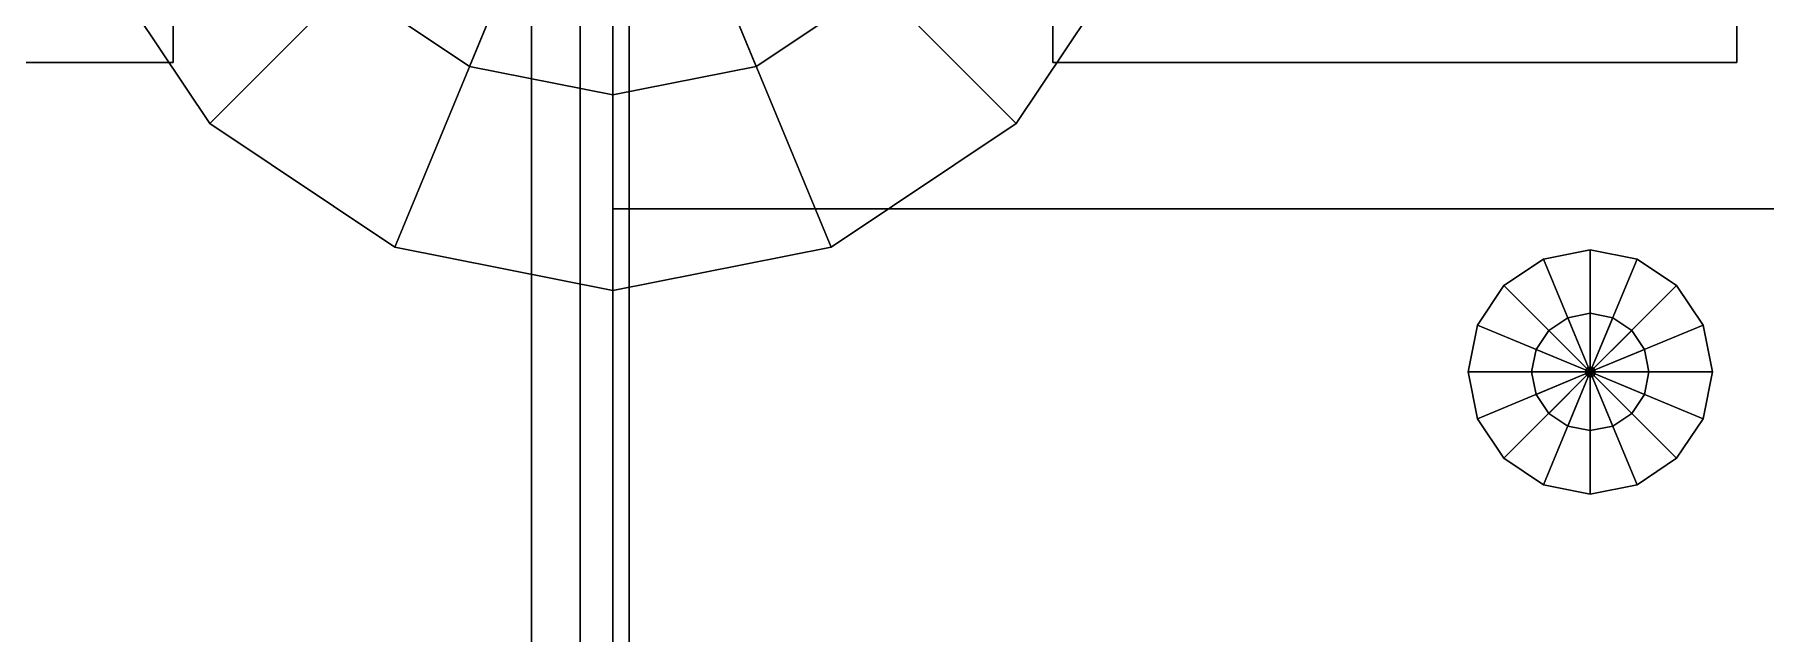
# Model space of a CAD drawing. Header units: millimetres. Extents: x -8000 to 18500, y -500 to 32500.
# Drawn here: x 1245 to 2307, y 10640 to 11007 of the extents above; entities that cross this region are included whole.
import ezdxf

# ---------------------------------------------------------------- set-up
doc = ezdxf.new("R2010")
doc.units = ezdxf.units.MM
for name, color, linetype in [('3D-CANOPY', 7, 'Continuous'), ('3D-FURNITURE', 7, 'Continuous'), ('3D-LIGHTS', 7, 'Continuous'), ('3D-PERGOLA', 7, 'Continuous'), ('3D-SITE', 7, 'Continuous'), ('3D-SLABS', 7, 'Continuous'), ('3D-STAIRS', 7, 'Continuous')]:
    doc.layers.add(name, color=color, linetype=linetype)

msp = doc.modelspace()

# ---------------------------------------------------------------- linework, layer by layer
at = {"layer": '3D-CANOPY', "color": 7}
for points in [[(1580, 10000, 3400), (1580, 11630, 3400), (5020, 11630, 3400), (5020, 10000, 3400)], [(1580, 10000, 3400), (1580, 10000, 3425), (1580, 11630, 3425), (1580, 11630, 3400)], [(1580, 10000, 3425), (5020, 10000, 3425), (5020, 11630, 3425), (1580, 11630, 3425)], [(1600, 10000, 3400), (1600, 11600, 3400), (5000, 11600, 3400), (5000, 10000, 3400)], [(1600, 10000, 3400), (1600, 10000, 3530), (1600, 11600, 3530), (1600, 11600, 3400)], [(1600, 10000, 3530), (5000, 10000, 3530), (5000, 11600, 3530), (1600, 11600, 3530)]]:
    msp.add_3dface(points, dxfattribs=at)
at = {"layer": '3D-FURNITURE', "color": 7}
for points in [[(910, 10990, 4360), (910, 11410, 4360), (1330, 11410, 4360), (1330, 10990, 4360)], [(910, 10990, 4400), (1330, 10990, 4400), (1330, 11410, 4400), (910, 11410, 4400)], [(1330, 10990, 4360), (1330, 11410, 4360), (1330, 11410, 4400), (1330, 10990, 4400)], [(1870, 10990, 4360), (1870, 11410, 4360), (2290, 11410, 4360), (2290, 10990, 4360)], [(1870, 10990, 4360), (1870, 10990, 4400), (1870, 11410, 4400), (1870, 11410, 4360)], [(1870, 10990, 4400), (2290, 10990, 4400), (2290, 11410, 4400), (1870, 11410, 4400)], [(2290, 10990, 4360), (2290, 11410, 4360), (2290, 11410, 4400), (2290, 10990, 4400)], [(1600, 11200, 4670), (1276.6, 11066.1, 4670), (1352.5, 10952.5, 4670), (1600, 11200, 4670)], [(1600, 11200, 4638), (1352.5, 10952.5, 4638), (1276.6, 11066.1, 4638), (1600, 11200, 4638)], [(1600, 11200, 4670), (1352.5, 10952.5, 4670), (1466.1, 10876.6, 4670), (1600, 11200, 4670)], [(1600, 11200, 4638), (1466.1, 10876.6, 4638), (1352.5, 10952.5, 4638), (1600, 11200, 4638)], [(1600, 11200, 3968), (1437.4, 11037.4, 3968), (1512, 10987.5, 3968), (1600, 11200, 3968)], [(1600, 11200, 3950), (1512, 10987.5, 3950), (1437.4, 11037.4, 3950), (1600, 11200, 3950)], [(1600, 11200, 4670), (1466.1, 10876.6, 4670), (1600, 10850, 4670), (1600, 11200, 4670)], [(1600, 11200, 4638), (1600, 10850, 4638), (1466.1, 10876.6, 4638), (1600, 11200, 4638)], [(1600, 11200, 3968), (1512, 10987.5, 3968), (1600, 10970, 3968), (1600, 11200, 3968)], [(1600, 11200, 3950), (1600, 10970, 3950), (1512, 10987.5, 3950), (1600, 11200, 3950)], [(1600, 11200, 3968), (1600, 10970, 3968), (1688, 10987.5, 3968), (1600, 11200, 3968)], [(1600, 11200, 3950), (1688, 10987.5, 3950), (1600, 10970, 3950), (1600, 11200, 3950)], [(1600, 11200, 3968), (1688, 10987.5, 3968), (1762.6, 11037.4, 3968), (1600, 11200, 3968)], [(1600, 11200, 3950), (1762.6, 11037.4, 3950), (1688, 10987.5, 3950), (1600, 11200, 3950)], [(1600, 11200, 4670), (1600, 10850, 4670), (1733.9, 10876.6, 4670), (1600, 11200, 4670)], [(1600, 11200, 4638), (1733.9, 10876.6, 4638), (1600, 10850, 4638), (1600, 11200, 4638)], [(1600, 11200, 4670), (1733.9, 10876.6, 4670), (1847.5, 10952.5, 4670), (1600, 11200, 4670)], [(1600, 11200, 4638), (1847.5, 10952.5, 4638), (1733.9, 10876.6, 4638), (1600, 11200, 4638)], [(1600, 11200, 4670), (1847.5, 10952.5, 4670), (1923.4, 11066.1, 4670), (1600, 11200, 4670)], [(1600, 11200, 4638), (1923.4, 11066.1, 4638), (1847.5, 10952.5, 4638), (1600, 11200, 4638)], [(1276.6, 11066.1, 4638), (1352.5, 10952.5, 4638), (1352.5, 10952.5, 4670), (1276.6, 11066.1, 4670)], [(1847.5, 10952.5, 4638), (1923.4, 11066.1, 4638), (1923.4, 11066.1, 4670), (1847.5, 10952.5, 4670)], [(1437.4, 11037.4, 3950), (1512, 10987.5, 3950), (1512, 10987.5, 3968), (1437.4, 11037.4, 3968)], [(1688, 10987.5, 3950), (1762.6, 11037.4, 3950), (1762.6, 11037.4, 3968), (1688, 10987.5, 3968)], [(910, 10990, 4360), (1330, 10990, 4360), (1330, 10990, 4400), (910, 10990, 4400)], [(1512, 10987.5, 3950), (1600, 10970, 3950), (1600, 10970, 3968), (1512, 10987.5, 3968)], [(1600, 10970, 3950), (1688, 10987.5, 3950), (1688, 10987.5, 3968), (1600, 10970, 3968)], [(1870, 10990, 4360), (2290, 10990, 4360), (2290, 10990, 4400), (1870, 10990, 4400)], [(1352.5, 10952.5, 4638), (1466.1, 10876.6, 4638), (1466.1, 10876.6, 4670), (1352.5, 10952.5, 4670)], [(1733.9, 10876.6, 4638), (1847.5, 10952.5, 4638), (1847.5, 10952.5, 4670), (1733.9, 10876.6, 4670)], [(1466.1, 10876.6, 4638), (1600, 10850, 4638), (1600, 10850, 4670), (1466.1, 10876.6, 4670)], [(1600, 10850, 4638), (1733.9, 10876.6, 4638), (1733.9, 10876.6, 4670), (1600, 10850, 4670)]]:
    msp.add_3dface(points, dxfattribs=at)
at = {"layer": '3D-LIGHTS', "color": 7}
for points in [[(2171.3, 10869.3, 3390), (2147, 10853, 3390), (2147, 10853, 3402), (2171.3, 10869.3, 3402)], [(2200, 10800, 3402), (2171.3, 10869.3, 3402), (2147, 10853, 3402), (2200, 10800, 3402)], [(2200, 10800, 3390), (2147, 10853, 3390), (2171.3, 10869.3, 3390), (2200, 10800, 3390)], [(2200, 10875, 3390), (2171.3, 10869.3, 3390), (2171.3, 10869.3, 3402), (2200, 10875, 3402)], [(2200, 10800, 3402), (2200, 10875, 3402), (2171.3, 10869.3, 3402), (2200, 10800, 3402)], [(2200, 10800, 3390), (2171.3, 10869.3, 3390), (2200, 10875, 3390), (2200, 10800, 3390)], [(2228.7, 10869.3, 3390), (2200, 10875, 3390), (2200, 10875, 3402), (2228.7, 10869.3, 3402)], [(2200, 10800, 3402), (2228.7, 10869.3, 3402), (2200, 10875, 3402), (2200, 10800, 3402)], [(2200, 10800, 3390), (2200, 10875, 3390), (2228.7, 10869.3, 3390), (2200, 10800, 3390)], [(2200, 10800, 3402), (2253, 10853, 3402), (2228.7, 10869.3, 3402), (2200, 10800, 3402)], [(2200, 10800, 3390), (2228.7, 10869.3, 3390), (2253, 10853, 3390), (2200, 10800, 3390)], [(2253, 10853, 3390), (2228.7, 10869.3, 3390), (2228.7, 10869.3, 3402), (2253, 10853, 3402)], [(2147, 10853, 3390), (2130.7, 10828.7, 3390), (2130.7, 10828.7, 3402), (2147, 10853, 3402)], [(2200, 10800, 3402), (2147, 10853, 3402), (2130.7, 10828.7, 3402), (2200, 10800, 3402)], [(2200, 10800, 3390), (2130.7, 10828.7, 3390), (2147, 10853, 3390), (2200, 10800, 3390)], [(2200, 10800, 3402), (2269.3, 10828.7, 3402), (2253, 10853, 3402), (2200, 10800, 3402)], [(2200, 10800, 3390), (2253, 10853, 3390), (2269.3, 10828.7, 3390), (2200, 10800, 3390)], [(2269.3, 10828.7, 3390), (2253, 10853, 3390), (2253, 10853, 3402), (2269.3, 10828.7, 3402)], [(2130.7, 10828.7, 3390), (2125, 10800, 3390), (2125, 10800, 3402), (2130.7, 10828.7, 3402)], [(2200, 10800, 3402), (2130.7, 10828.7, 3402), (2125, 10800, 3402), (2200, 10800, 3402)], [(2200, 10800, 3390), (2125, 10800, 3390), (2130.7, 10828.7, 3390), (2200, 10800, 3390)], [(2186.2, 10833.3, 6510), (2174.5, 10825.5, 6510), (2174.5, 10825.5, 6550), (2186.2, 10833.3, 6550)], [(2200, 10800, 6550), (2186.2, 10833.3, 6550), (2174.5, 10825.5, 6550), (2200, 10800, 6550)], [(2200, 10800, 6510), (2174.5, 10825.5, 6510), (2186.2, 10833.3, 6510), (2200, 10800, 6510)], [(2200, 10836, 6510), (2186.2, 10833.3, 6510), (2186.2, 10833.3, 6550), (2200, 10836, 6550)], [(2200, 10800, 6550), (2200, 10836, 6550), (2186.2, 10833.3, 6550), (2200, 10800, 6550)], [(2200, 10800, 6510), (2186.2, 10833.3, 6510), (2200, 10836, 6510), (2200, 10800, 6510)], [(2213.8, 10833.3, 6510), (2200, 10836, 6510), (2200, 10836, 6550), (2213.8, 10833.3, 6550)], [(2200, 10800, 6550), (2213.8, 10833.3, 6550), (2200, 10836, 6550), (2200, 10800, 6550)], [(2200, 10800, 6510), (2200, 10836, 6510), (2213.8, 10833.3, 6510), (2200, 10800, 6510)], [(2200, 10800, 6550), (2225.5, 10825.5, 6550), (2213.8, 10833.3, 6550), (2200, 10800, 6550)], [(2200, 10800, 6510), (2213.8, 10833.3, 6510), (2225.5, 10825.5, 6510), (2200, 10800, 6510)], [(2200, 10800, 3402), (2275, 10800, 3402), (2269.3, 10828.7, 3402), (2200, 10800, 3402)], [(2200, 10800, 3390), (2269.3, 10828.7, 3390), (2275, 10800, 3390), (2200, 10800, 3390)], [(2225.5, 10825.5, 6510), (2213.8, 10833.3, 6510), (2213.8, 10833.3, 6550), (2225.5, 10825.5, 6550)], [(2275, 10800, 3390), (2269.3, 10828.7, 3390), (2269.3, 10828.7, 3402), (2275, 10800, 3402)], [(2174.5, 10825.5, 6510), (2166.7, 10813.8, 6510), (2166.7, 10813.8, 6550), (2174.5, 10825.5, 6550)], [(2200, 10800, 6550), (2174.5, 10825.5, 6550), (2166.7, 10813.8, 6550), (2200, 10800, 6550)], [(2200, 10800, 6510), (2166.7, 10813.8, 6510), (2174.5, 10825.5, 6510), (2200, 10800, 6510)], [(2200, 10800, 6550), (2233.3, 10813.8, 6550), (2225.5, 10825.5, 6550), (2200, 10800, 6550)], [(2200, 10800, 6510), (2225.5, 10825.5, 6510), (2233.3, 10813.8, 6510), (2200, 10800, 6510)], [(2233.3, 10813.8, 6510), (2225.5, 10825.5, 6510), (2225.5, 10825.5, 6550), (2233.3, 10813.8, 6550)], [(2166.7, 10813.8, 6510), (2164, 10800, 6510), (2164, 10800, 6550), (2166.7, 10813.8, 6550)], [(2200, 10800, 6550), (2166.7, 10813.8, 6550), (2164, 10800, 6550), (2200, 10800, 6550)], [(2200, 10800, 6510), (2164, 10800, 6510), (2166.7, 10813.8, 6510), (2200, 10800, 6510)], [(2200, 10800, 6550), (2236, 10800, 6550), (2233.3, 10813.8, 6550), (2200, 10800, 6550)], [(2200, 10800, 6510), (2233.3, 10813.8, 6510), (2236, 10800, 6510), (2200, 10800, 6510)], [(2236, 10800, 6510), (2233.3, 10813.8, 6510), (2233.3, 10813.8, 6550), (2236, 10800, 6550)], [(2125, 10800, 3390), (2130.7, 10771.3, 3390), (2130.7, 10771.3, 3402), (2125, 10800, 3402)], [(2200, 10800, 3402), (2125, 10800, 3402), (2130.7, 10771.3, 3402), (2200, 10800, 3402)], [(2200, 10800, 3390), (2130.7, 10771.3, 3390), (2125, 10800, 3390), (2200, 10800, 3390)], [(2200, 10800, 3402), (2130.7, 10771.3, 3402), (2147, 10747, 3402), (2200, 10800, 3402)], [(2200, 10800, 3390), (2147, 10747, 3390), (2130.7, 10771.3, 3390), (2200, 10800, 3390)], [(2200, 10800, 3402), (2147, 10747, 3402), (2171.3, 10730.7, 3402), (2200, 10800, 3402)], [(2200, 10800, 3390), (2171.3, 10730.7, 3390), (2147, 10747, 3390), (2200, 10800, 3390)], [(2164, 10800, 6510), (2166.7, 10786.2, 6510), (2166.7, 10786.2, 6550), (2164, 10800, 6550)], [(2200, 10800, 6550), (2164, 10800, 6550), (2166.7, 10786.2, 6550), (2200, 10800, 6550)], [(2200, 10800, 6510), (2166.7, 10786.2, 6510), (2164, 10800, 6510), (2200, 10800, 6510)], [(2200, 10800, 6550), (2166.7, 10786.2, 6550), (2174.5, 10774.5, 6550), (2200, 10800, 6550)], [(2200, 10800, 6510), (2174.5, 10774.5, 6510), (2166.7, 10786.2, 6510), (2200, 10800, 6510)], [(2200, 10800, 3402), (2171.3, 10730.7, 3402), (2200, 10725, 3402), (2200, 10800, 3402)], [(2200, 10800, 3390), (2200, 10725, 3390), (2171.3, 10730.7, 3390), (2200, 10800, 3390)], [(2200, 10800, 6550), (2174.5, 10774.5, 6550), (2186.2, 10766.7, 6550), (2200, 10800, 6550)], [(2200, 10800, 6510), (2186.2, 10766.7, 6510), (2174.5, 10774.5, 6510), (2200, 10800, 6510)], [(2200, 10800, 6550), (2186.2, 10766.7, 6550), (2200, 10764, 6550), (2200, 10800, 6550)], [(2200, 10800, 6510), (2200, 10764, 6510), (2186.2, 10766.7, 6510), (2200, 10800, 6510)], [(2197.2, 10801.1, 6550), (2197, 10800, 6550), (2197, 10800, 6780), (2197.2, 10801.1, 6780)], [(2200, 10800, 6780), (2197.2, 10801.1, 6780), (2197, 10800, 6780), (2200, 10800, 6780)], [(2200, 10800, 6550), (2197, 10800, 6550), (2197.2, 10801.1, 6550), (2200, 10800, 6550)], [(2197, 10800, 6550), (2197.2, 10798.9, 6550), (2197.2, 10798.9, 6780), (2197, 10800, 6780)], [(2200, 10800, 6780), (2197, 10800, 6780), (2197.2, 10798.9, 6780), (2200, 10800, 6780)], [(2200, 10800, 6550), (2197.2, 10798.9, 6550), (2197, 10800, 6550), (2200, 10800, 6550)], [(2197.9, 10802.1, 6550), (2197.2, 10801.1, 6550), (2197.2, 10801.1, 6780), (2197.9, 10802.1, 6780)], [(2200, 10800, 6780), (2197.9, 10802.1, 6780), (2197.2, 10801.1, 6780), (2200, 10800, 6780)], [(2200, 10800, 6550), (2197.2, 10801.1, 6550), (2197.9, 10802.1, 6550), (2200, 10800, 6550)], [(2200, 10800, 6780), (2197.2, 10798.9, 6780), (2197.9, 10797.9, 6780), (2200, 10800, 6780)], [(2200, 10800, 6550), (2197.9, 10797.9, 6550), (2197.2, 10798.9, 6550), (2200, 10800, 6550)], [(2197.2, 10798.9, 6550), (2197.9, 10797.9, 6550), (2197.9, 10797.9, 6780), (2197.2, 10798.9, 6780)], [(2198.9, 10802.8, 6550), (2197.9, 10802.1, 6550), (2197.9, 10802.1, 6780), (2198.9, 10802.8, 6780)], [(2200, 10800, 6780), (2198.9, 10802.8, 6780), (2197.9, 10802.1, 6780), (2200, 10800, 6780)], [(2200, 10800, 6550), (2197.9, 10802.1, 6550), (2198.9, 10802.8, 6550), (2200, 10800, 6550)], [(2200, 10800, 6780), (2197.9, 10797.9, 6780), (2198.9, 10797.2, 6780), (2200, 10800, 6780)], [(2200, 10800, 6550), (2198.9, 10797.2, 6550), (2197.9, 10797.9, 6550), (2200, 10800, 6550)], [(2197.9, 10797.9, 6550), (2198.9, 10797.2, 6550), (2198.9, 10797.2, 6780), (2197.9, 10797.9, 6780)], [(2200, 10803, 6550), (2198.9, 10802.8, 6550), (2198.9, 10802.8, 6780), (2200, 10803, 6780)], [(2200, 10800, 6780), (2200, 10803, 6780), (2198.9, 10802.8, 6780), (2200, 10800, 6780)], [(2200, 10800, 6550), (2198.9, 10802.8, 6550), (2200, 10803, 6550), (2200, 10800, 6550)], [(2200, 10800, 6780), (2198.9, 10797.2, 6780), (2200, 10797, 6780), (2200, 10800, 6780)], [(2200, 10800, 6550), (2200, 10797, 6550), (2198.9, 10797.2, 6550), (2200, 10800, 6550)], [(2198.9, 10797.2, 6550), (2200, 10797, 6550), (2200, 10797, 6780), (2198.9, 10797.2, 6780)], [(2201.1, 10802.8, 6550), (2200, 10803, 6550), (2200, 10803, 6780), (2201.1, 10802.8, 6780)], [(2200, 10800, 6780), (2201.1, 10802.8, 6780), (2200, 10803, 6780), (2200, 10800, 6780)], [(2200, 10800, 6550), (2200, 10803, 6550), (2201.1, 10802.8, 6550), (2200, 10800, 6550)], [(2200, 10800, 6780), (2202.1, 10802.1, 6780), (2201.1, 10802.8, 6780), (2200, 10800, 6780)], [(2200, 10800, 6550), (2201.1, 10802.8, 6550), (2202.1, 10802.1, 6550), (2200, 10800, 6550)], [(2200, 10800, 6780), (2202.8, 10801.1, 6780), (2202.1, 10802.1, 6780), (2200, 10800, 6780)], [(2200, 10800, 6550), (2202.1, 10802.1, 6550), (2202.8, 10801.1, 6550), (2200, 10800, 6550)], [(2200, 10800, 6780), (2203, 10800, 6780), (2202.8, 10801.1, 6780), (2200, 10800, 6780)], [(2200, 10800, 6550), (2202.8, 10801.1, 6550), (2203, 10800, 6550), (2200, 10800, 6550)], [(2200, 10800, 3402), (2200, 10725, 3402), (2228.7, 10730.7, 3402), (2200, 10800, 3402)], [(2200, 10800, 3390), (2228.7, 10730.7, 3390), (2200, 10725, 3390), (2200, 10800, 3390)], [(2200, 10800, 3402), (2228.7, 10730.7, 3402), (2253, 10747, 3402), (2200, 10800, 3402)], [(2200, 10800, 3390), (2253, 10747, 3390), (2228.7, 10730.7, 3390), (2200, 10800, 3390)], [(2200, 10800, 3402), (2253, 10747, 3402), (2269.3, 10771.3, 3402), (2200, 10800, 3402)], [(2200, 10800, 3390), (2269.3, 10771.3, 3390), (2253, 10747, 3390), (2200, 10800, 3390)], [(2200, 10800, 3402), (2269.3, 10771.3, 3402), (2275, 10800, 3402), (2200, 10800, 3402)], [(2200, 10800, 3390), (2275, 10800, 3390), (2269.3, 10771.3, 3390), (2200, 10800, 3390)], [(2200, 10800, 6780), (2200, 10797, 6780), (2201.1, 10797.2, 6780), (2200, 10800, 6780)], [(2200, 10800, 6550), (2201.1, 10797.2, 6550), (2200, 10797, 6550), (2200, 10800, 6550)], [(2200, 10800, 6780), (2201.1, 10797.2, 6780), (2202.1, 10797.9, 6780), (2200, 10800, 6780)], [(2200, 10800, 6550), (2202.1, 10797.9, 6550), (2201.1, 10797.2, 6550), (2200, 10800, 6550)], [(2200, 10800, 6780), (2202.1, 10797.9, 6780), (2202.8, 10798.9, 6780), (2200, 10800, 6780)], [(2200, 10800, 6550), (2202.8, 10798.9, 6550), (2202.1, 10797.9, 6550), (2200, 10800, 6550)], [(2200, 10800, 6780), (2202.8, 10798.9, 6780), (2203, 10800, 6780), (2200, 10800, 6780)], [(2200, 10800, 6550), (2203, 10800, 6550), (2202.8, 10798.9, 6550), (2200, 10800, 6550)], [(2200, 10800, 6550), (2200, 10764, 6550), (2213.8, 10766.7, 6550), (2200, 10800, 6550)], [(2200, 10800, 6510), (2213.8, 10766.7, 6510), (2200, 10764, 6510), (2200, 10800, 6510)], [(2200, 10800, 6550), (2213.8, 10766.7, 6550), (2225.5, 10774.5, 6550), (2200, 10800, 6550)], [(2200, 10800, 6510), (2225.5, 10774.5, 6510), (2213.8, 10766.7, 6510), (2200, 10800, 6510)], [(2200, 10800, 6550), (2225.5, 10774.5, 6550), (2233.3, 10786.2, 6550), (2200, 10800, 6550)], [(2200, 10800, 6510), (2233.3, 10786.2, 6510), (2225.5, 10774.5, 6510), (2200, 10800, 6510)], [(2200, 10800, 6550), (2233.3, 10786.2, 6550), (2236, 10800, 6550), (2200, 10800, 6550)], [(2200, 10800, 6510), (2236, 10800, 6510), (2233.3, 10786.2, 6510), (2200, 10800, 6510)], [(2200, 10797, 6550), (2201.1, 10797.2, 6550), (2201.1, 10797.2, 6780), (2200, 10797, 6780)], [(2202.1, 10802.1, 6550), (2201.1, 10802.8, 6550), (2201.1, 10802.8, 6780), (2202.1, 10802.1, 6780)], [(2201.1, 10797.2, 6550), (2202.1, 10797.9, 6550), (2202.1, 10797.9, 6780), (2201.1, 10797.2, 6780)], [(2202.8, 10801.1, 6550), (2202.1, 10802.1, 6550), (2202.1, 10802.1, 6780), (2202.8, 10801.1, 6780)], [(2202.1, 10797.9, 6550), (2202.8, 10798.9, 6550), (2202.8, 10798.9, 6780), (2202.1, 10797.9, 6780)], [(2203, 10800, 6550), (2202.8, 10801.1, 6550), (2202.8, 10801.1, 6780), (2203, 10800, 6780)], [(2202.8, 10798.9, 6550), (2203, 10800, 6550), (2203, 10800, 6780), (2202.8, 10798.9, 6780)], [(2233.3, 10786.2, 6510), (2236, 10800, 6510), (2236, 10800, 6550), (2233.3, 10786.2, 6550)], [(2269.3, 10771.3, 3390), (2275, 10800, 3390), (2275, 10800, 3402), (2269.3, 10771.3, 3402)], [(2166.7, 10786.2, 6510), (2174.5, 10774.5, 6510), (2174.5, 10774.5, 6550), (2166.7, 10786.2, 6550)], [(2225.5, 10774.5, 6510), (2233.3, 10786.2, 6510), (2233.3, 10786.2, 6550), (2225.5, 10774.5, 6550)], [(2174.5, 10774.5, 6510), (2186.2, 10766.7, 6510), (2186.2, 10766.7, 6550), (2174.5, 10774.5, 6550)], [(2213.8, 10766.7, 6510), (2225.5, 10774.5, 6510), (2225.5, 10774.5, 6550), (2213.8, 10766.7, 6550)], [(2130.7, 10771.3, 3390), (2147, 10747, 3390), (2147, 10747, 3402), (2130.7, 10771.3, 3402)], [(2186.2, 10766.7, 6510), (2200, 10764, 6510), (2200, 10764, 6550), (2186.2, 10766.7, 6550)], [(2200, 10764, 6510), (2213.8, 10766.7, 6510), (2213.8, 10766.7, 6550), (2200, 10764, 6550)], [(2253, 10747, 3390), (2269.3, 10771.3, 3390), (2269.3, 10771.3, 3402), (2253, 10747, 3402)], [(2147, 10747, 3390), (2171.3, 10730.7, 3390), (2171.3, 10730.7, 3402), (2147, 10747, 3402)], [(2228.7, 10730.7, 3390), (2253, 10747, 3390), (2253, 10747, 3402), (2228.7, 10730.7, 3402)], [(2171.3, 10730.7, 3390), (2200, 10725, 3390), (2200, 10725, 3402), (2171.3, 10730.7, 3402)], [(2200, 10725, 3390), (2228.7, 10730.7, 3390), (2228.7, 10730.7, 3402), (2200, 10725, 3402)]]:
    msp.add_3dface(points, dxfattribs=at)
at = {"layer": '3D-PERGOLA', "color": 7}
for points in [[(1550, 10000, 6780), (1550, 12480, 6780), (1610, 12480, 6780), (1610, 10000, 6780)], [(1550, 10000, 6780), (1550, 10000, 6900), (1550, 12480, 6900), (1550, 12480, 6780)], [(1550, 10000, 6900), (1610, 10000, 6900), (1610, 12480, 6900), (1550, 12480, 6900)], [(1610, 10000, 6780), (1610, 12480, 6780), (1610, 12480, 6900), (1610, 10000, 6900)]]:
    msp.add_3dface(points, dxfattribs=at)
at = {"layer": '3D-SITE', "color": 7}
for points in [[(-3000, 9900, -30), (-3000, 25500, -30), (13000, 25500, -30), (13000, 9900, -30)], [(-3000, 9900), (13000, 9900), (13000, 25500), (-3000, 25500)]]:
    msp.add_3dface(points, dxfattribs=at)
at = {"layer": '3D-SLABS', "color": 7}
for points in [[(0, 10000, 3800), (0, 12500, 3800), (10000, 12500, 3800), (10000, 10000, 3800)], [(0, 10000, 3950), (10000, 10000, 3950), (10000, 12500, 3950), (0, 12500, 3950)]]:
    msp.add_3dface(points, dxfattribs=at)
at = {"layer": '3D-STAIRS', "color": 7}
for points in [[(1600, 10600), (1600, 10900), (4200, 10900), (4200, 10600)], [(1600, 10900), (1600, 10900, 200), (4200, 10900, 200), (4200, 10900)], [(1600, 10600), (1600, 10600, 200), (1600, 10900, 200), (1600, 10900)], [(1600, 10600, 200), (4200, 10600, 200), (4200, 10900, 200), (1600, 10900, 200)]]:
    msp.add_3dface(points, dxfattribs=at)

doc.saveas('drawing.dxf')
